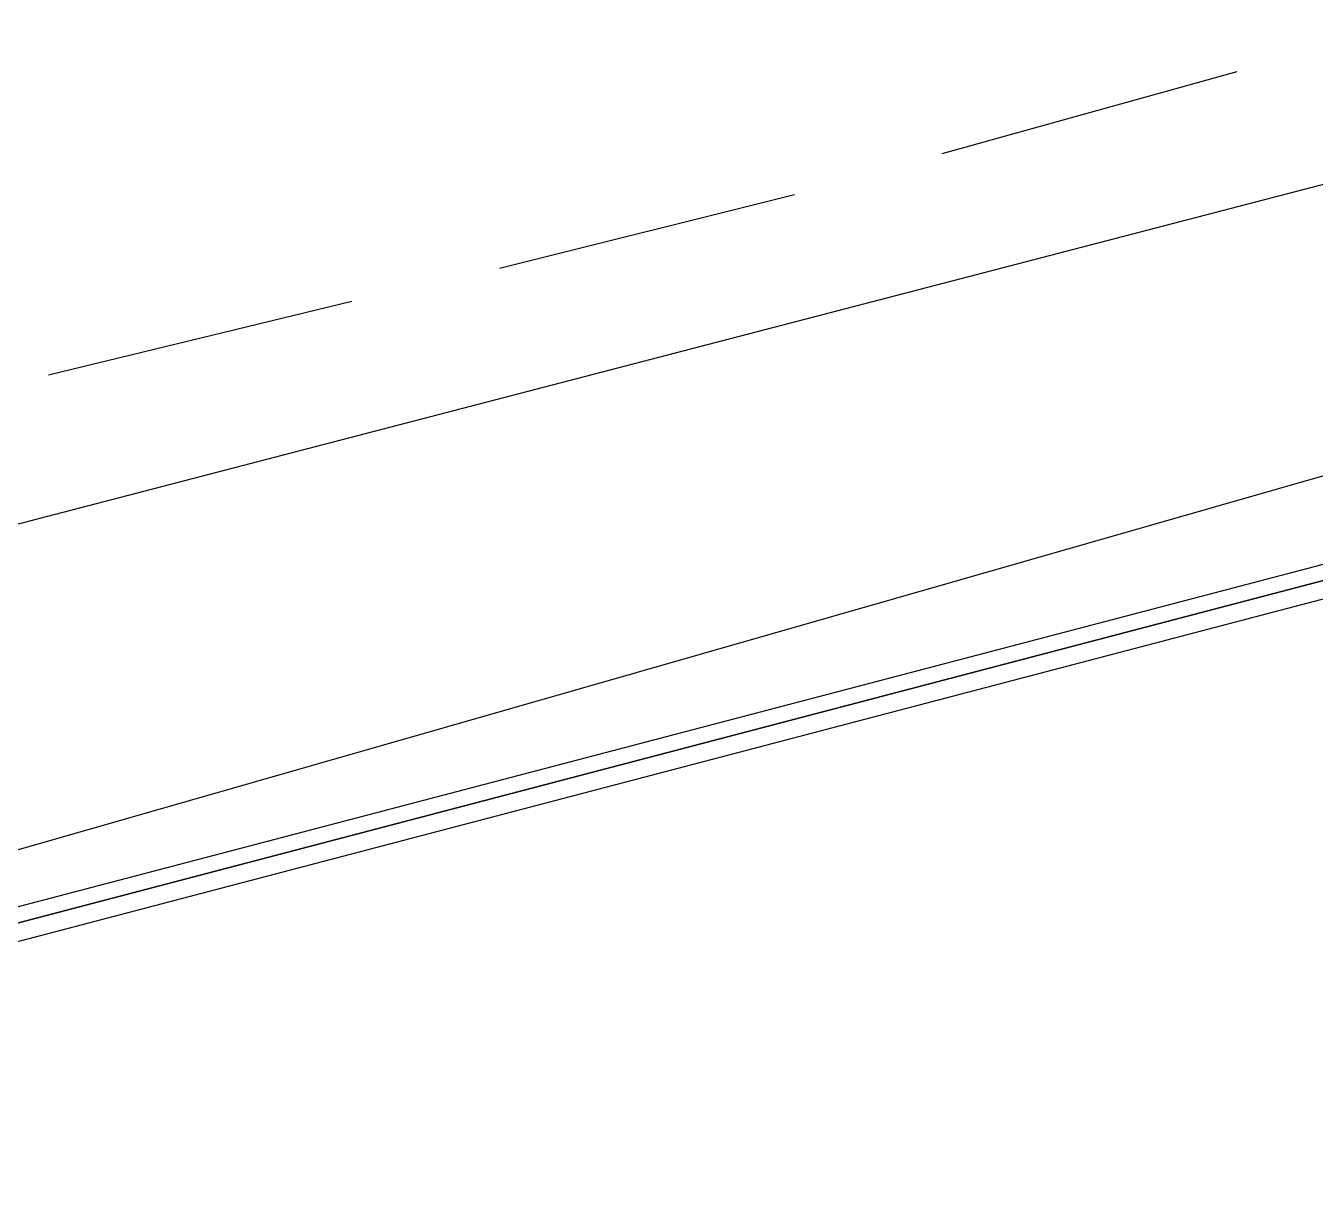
# Model space of a CAD drawing. Header units: feet. Extents: x -84 to 198, y -22 to 181.
# Drawn here: x 85.043 to 87.14, y 17.939 to 19.825 of the extents above; entities that cross this region are included whole.
import ezdxf

# ---------------------------------------------------------------- set-up
doc = ezdxf.new("R2010")
doc.units = ezdxf.units.FT
doc.layers.add('A-LINEA', color=7, linetype='CONTINUOUS')

msp = doc.modelspace()

# ---------------------------------------------------------------- linework, layer by layer
at = {"layer": 'A-LINEA'}
for p, q in [((83.1192, 17.9387), (93.6963, 20.9676)), ((83.1192, 17.9387), (93.6963, 20.9676)), ((86.5333, 19.6178), (87.0133, 19.7511)), ((86.5333, 19.6178), (87.0133, 19.7511)), ((87.6533, 19.6978), (84.0667, 18.7644)), ((87.6533, 19.6978), (84.0667, 18.7644)), ((85.8133, 19.4311), (86.2933, 19.5511)), ((85.8133, 19.4311), (86.2933, 19.5511)), ((85.08, 19.2578), (85.5733, 19.3778)), ((85.08, 19.2578), (85.5733, 19.3778))]:
    msp.add_line(p, q, dxfattribs=at)
for points in [[(87.92, 19.1244), (84.1067, 18.1244), (84.1067, 18.1378), (84.1067, 18.1511), (87.92, 19.1511), (87.92, 19.1378), (87.92, 19.1244)], [(87.92, 19.1244), (84.1067, 18.1244), (84.1067, 18.1378), (84.1067, 18.1511), (87.92, 19.1511), (87.92, 19.1378), (87.92, 19.1244)], [(87.9333, 19.0978), (84.12, 18.0978), (84.1067, 18.0978), (84.1067, 18.1244), (87.92, 19.1244), (87.9333, 19.1111), (87.9333, 19.0978)], [(87.9333, 19.0978), (84.12, 18.0978), (84.1067, 18.0978), (84.1067, 18.1244), (87.92, 19.1244), (87.9333, 19.1111), (87.9333, 19.0978)]]:
    msp.add_lwpolyline(points, dxfattribs=at)

doc.saveas('drawing.dxf')
